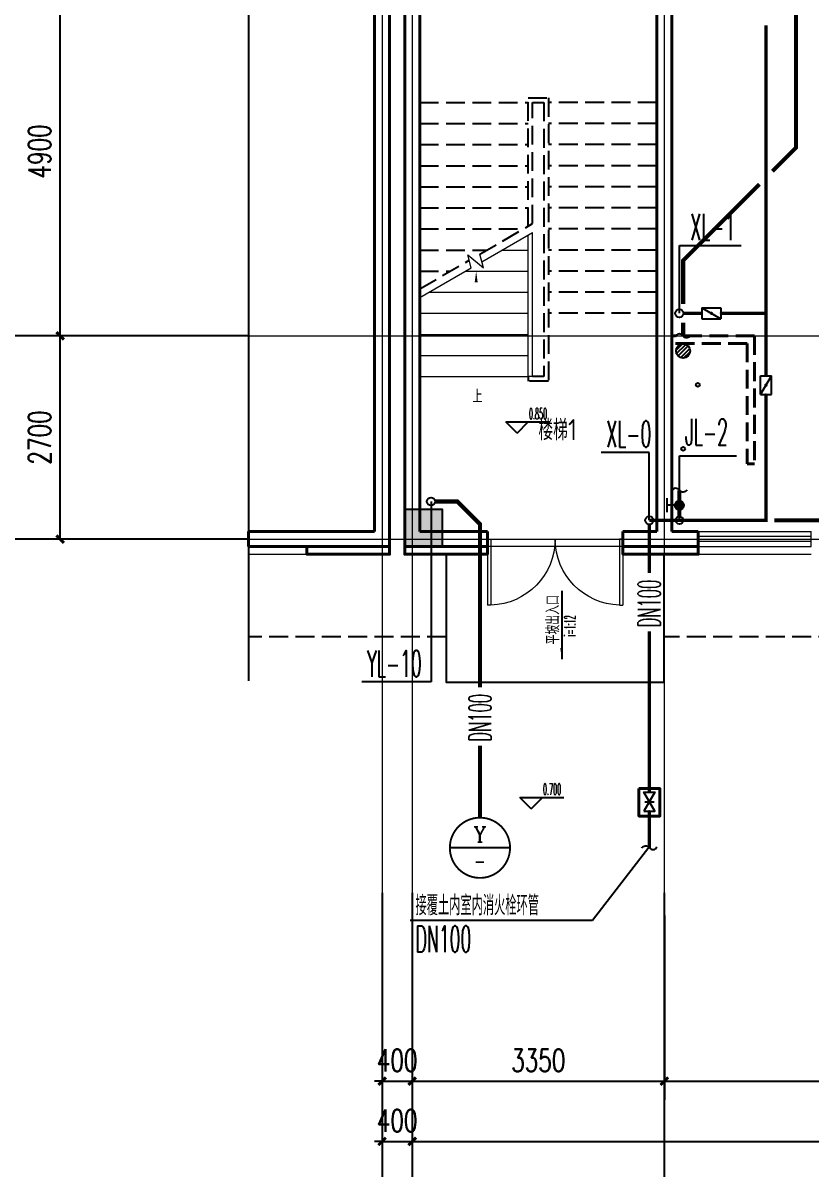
# Model space of a CAD drawing. Extents: x 1031190 to 1725648, y 733081 to 1571294.
# Drawn here: x 1288015 to 1298488, y 1129188 to 1144413 of the extents above; entities that cross this region are included whole.
import ezdxf
from ezdxf.enums import TextEntityAlignment as Align

# ---------------------------------------------------------------- set-up
doc = ezdxf.new("R2010")
doc.units = 0
doc.header["$LTSCALE"] = 1000
doc.header["$MEASUREMENT"] = 0
for name, pattern in [('__DASH', [0.35, 0.25, -0.1]), ('ACAD_ISO10W100', [18.5, 12, -3, 0.5, -3]), ('DASH', [0.35, 0.25, -0.1]), ('DOTE', [2.42, 2, -0.2, 0.02, -0.2])]:
    doc.linetypes.add(name, pattern=pattern)
for name, color, linetype in [('A-DI-S(箭头)', 76, 'Continuous'), ('A-EQPM-MECH', 191, 'Continuous'), ('A-STAR(楼梯)', 51, 'Continuous'), ('AXIS', 3, 'Continuous'), ('C-AXIS(轴号)', 3, 'Continuous'), ('DIM_ELEV', 3, 'Continuous'), ('DIM_SYMB', 3, 'Continuous'), ('DIM_不分区消火栓', 3, 'Continuous'), ('DIM_不分区给水', 3, 'Continuous'), ('DIM_雨水', 3, 'Continuous'), ('EQUIP_不分区消火栓', 7, 'Continuous'), ('EQUIP_不分区给水', 7, 'Continuous'), ('EQUIP_地漏', 7, 'Continuous'), ('EQUIP_污水', 7, 'Continuous'), ('PIPE-不分区消火栓', 1, 'X'), ('PIPE-不分区给水', 3, 'J'), ('PIPE-污水', 2, 'W'), ('PIPE-雨水', 4, 'Y'), ('PUB_TEXT', 4, 'Continuous'), ('S-COLU-HATCH', 30, 'Continuous'), ('S-COLU-LINE1', 6, 'Continuous'), ('TEXT_不分区消火栓', 7, 'Continuous'), ('TEXT_雨水', 4, 'Continuous'), ('TWT_LEAD', 3, 'Continuous'), ('VALVE_不分区消火栓', 7, 'Continuous'), ('VALVE_不分区给水', 7, 'Continuous'), ('VPIPE-不分区消火栓', 1, 'X'), ('VPIPE-不分区给水', 3, 'J'), ('VPIPE-雨水', 4, 'Y'), ('卫生间', 6, 'Continuous')]:
    doc.layers.add(name, color=color, linetype=linetype)
for name, color, linetype, lineweight in [('DOTE', 19, 'DOTE', 9), ('STAIR', 2, 'Continuous', 18), ('WALL', 9, 'Continuous', 40), ('WINDOW', 8, 'Continuous', 15), ('z', 6, 'Continuous', 40), ('平面-看线', 45, 'Continuous', 15)]:
    doc.layers.add(name, color=color, linetype=linetype, lineweight=lineweight)
doc.styles.add('_TCH_DIM', font='SIMPLEX.shx', dxfattribs={"width": 0.6, "oblique": 10, "bigfont": 'hztxt.shx'})
doc.styles.add('_TCH_DIM_T3', font='SIMPLEX', dxfattribs={"width": 0.705882, "bigfont": 'GBCBIG'})
doc.styles.add('_TWT_CIRCLE', font='COMPLEX', dxfattribs={"width": 1.1, "height": 3.5, "bigfont": 'HZTXT'})
doc.styles.add('_TWT_PIPEDN', font='SIMPLEX.shx', dxfattribs={"width": 0.6, "oblique": 10, "height": 3, "bigfont": 'HZTXT.shx'})
doc.styles.add('_TWT_SERIAL', font='simplex.shx', dxfattribs={"width": 0.6, "oblique": 10, "height": 3.5, "bigfont": 'aadri.shx'})
doc.styles.get("Standard").update_dxf_attribs({"font": 'gbenor.shx', "bigfont": 'gbcbig.shx'})
doc.linetypes.add('J', pattern='A,3,-0.2,["J",Standard,S=0.25,R=0,X=-0.1,Y=-0.115],-0.2', length=3.4)
doc.linetypes.add('W', pattern='A,3,-0.2,["W",Standard,S=0.25,R=0,X=-0.1,Y=-0.115],-0.2', length=3.4)
doc.linetypes.add('X', pattern='A,3,-0.2,["X",Standard,S=0.25,R=0,X=-0.1,Y=-0.115],-0.25', length=3.45)
doc.linetypes.add('Y', pattern='A,2,-0.2,["Y",Standard,S=0.4,R=0,X=-0.1,Y=-0.115],-0.35', length=2.55)
doc.dimstyles.new('_TCH_ARCH&&100', dxfattribs={"dimtxt": 297.5, "dimasz": 100, "dimexe": 250, "dimexo": 300, "dimgap": 126.25, "dimtad": 1, "dimdec": 0, "dimzin": 0, "dimdsep": 46, "dimtxsty": '_TCH_DIM_T3', "dimblk": 'ARCHTICK', "dimcen": 0.09, "dimclrt": 7, "dimazin": 2, "dimtfac": 1, "dimtdec": 0, "dimtix": 1, "dimtmove": 2, "dimatfit": 3, "dimfxl": 0, "dimtolj": 1, "dimtzin": 0, "dimarcsym": 0})

# ---------------------------------------------------------------- blocks, each defined once
blk = doc.blocks.new('1241241')
at = {"layer": 'WALL', "color": 251, "linetype": '__DASH'}
for p, q in [((1100, 2600), (0, 2600)), ((0, 2500), (0, 2600)), ((1100, 2600), (1100, 900)), ((1000, 2500), (0, 2500)), ((1000, 2500), (1000, 900)), ((1100, 900), (1000, 900))]:
    blk.add_line(p, q, dxfattribs=at)
blk = doc.blocks.new('rewerwer')
at = {"layer": 'S-COLU-HATCH'}
h = blk.add_hatch(color=8, dxfattribs=at)
h.dxf.hatch_style = 1
h.paths.add_polyline_path([(1293088, 1137956), (1293588, 1137956), (1293588, 1137456), (1293088, 1137456)])
at = {"layer": 'S-COLU-LINE1', "color": 8}
blk.add_lwpolyline([(1293088, 1137956), (1293588, 1137956), (1293588, 1137456), (1293088, 1137456)], close=True, dxfattribs=at)
blk = doc.blocks.new('_ArchTick')
at = {"color": 0, "linetype": 'ByBlock', "const_width": 0.4}
blk.add_lwpolyline([(-0.5, -0.5), (0.5, 0.5)], dxfattribs=at)
blk = doc.blocks.new('*D1091')
at = {"layer": 'AXIS', "color": 0, "lineweight": -2}
for p, q in [((1290711, 1153356), (1287461, 1153356)), ((1287711, 1137556), (1287711, 1153356)), ((1290711, 1137556), (1287461, 1137556))]:
    blk.add_line(p, q, dxfattribs=at)
at = {"layer": 'Defpoints', "color": 0}
for p in [(1287711, 1153356), (1291011, 1153356), (1291011, 1137556)]:
    blk.add_point(p, dxfattribs=at)
at = {"layer": 'AXIS', "color": 0, "lineweight": -2, "xscale": 100, "yscale": 100, "zscale": 100}
for p, rotation in [((1287711, 1153356), 90), ((1287711, 1137556), 270)]:
    blk.add_blockref('_ArchTick', p, dxfattribs=dict(at, rotation=rotation))
at = {"layer": 'AXIS', "color": 7, "insert": (1287436, 1145456), "char_height": 297.5, "attachment_point": 5, "rotation": 90, "style": '_TCH_DIM_T3'}
blk.add_mtext('\\A1;15800', dxfattribs=at)
blk = doc.blocks.new('*D1094')
at = {"layer": 'AXIS', "color": 0, "lineweight": -2}
for p, q in [((1290711, 1145156), (1288261, 1145156)), ((1288511, 1140256), (1288511, 1145156)), ((1290711, 1140256), (1288261, 1140256))]:
    blk.add_line(p, q, dxfattribs=at)
at = {"layer": 'Defpoints', "color": 0}
for p in [(1288511, 1145156), (1291011, 1145156), (1291011, 1140256)]:
    blk.add_point(p, dxfattribs=at)
at = {"layer": 'AXIS', "color": 0, "lineweight": -2, "xscale": 100, "yscale": 100, "zscale": 100}
for p, rotation in [((1288511, 1145156), 90), ((1288511, 1140256), 270)]:
    blk.add_blockref('_ArchTick', p, dxfattribs=dict(at, rotation=rotation))
at = {"layer": 'AXIS', "color": 7, "insert": (1288236, 1142706), "char_height": 297.5, "attachment_point": 5, "rotation": 90, "style": '_TCH_DIM_T3'}
blk.add_mtext('\\A1;4900', dxfattribs=at)
blk = doc.blocks.new('*D1095')
at = {"layer": 'AXIS', "color": 0, "lineweight": -2}
for p, q in [((1290711, 1140256), (1288261, 1140256)), ((1288511, 1137556), (1288511, 1140256)), ((1290711, 1137556), (1288261, 1137556))]:
    blk.add_line(p, q, dxfattribs=at)
at = {"layer": 'Defpoints', "color": 0}
for p in [(1288511, 1140256), (1291011, 1140256), (1291011, 1137556)]:
    blk.add_point(p, dxfattribs=at)
at = {"layer": 'AXIS', "color": 0, "lineweight": -2, "xscale": 100, "yscale": 100, "zscale": 100}
for p, rotation in [((1288511, 1140256), 90), ((1288511, 1137556), 270)]:
    blk.add_blockref('_ArchTick', p, dxfattribs=dict(at, rotation=rotation))
at = {"layer": 'AXIS', "color": 7, "insert": (1288236, 1138906), "char_height": 297.5, "attachment_point": 5, "rotation": 90, "style": '_TCH_DIM_T3'}
blk.add_mtext('\\A1;2700', dxfattribs=at)
blk = doc.blocks.new('*D1096')
at = {"layer": 'AXIS', "color": 0, "lineweight": -2}
for p, q in [((1293188, 1132556), (1293188, 1129306)), ((1365188, 1132556), (1365188, 1129306)), ((1293188, 1129556), (1365188, 1129556))]:
    blk.add_line(p, q, dxfattribs=at)
at = {"layer": 'Defpoints', "color": 0}
for p in [(1293188, 1132856), (1365188, 1132856), (1365188, 1129556)]:
    blk.add_point(p, dxfattribs=at)
at = {"layer": 'AXIS', "color": 0, "lineweight": -2, "xscale": 100, "yscale": 100, "zscale": 100, "rotation": 180}
blk.add_blockref('_ArchTick', (1293188, 1129556), dxfattribs=at)
at = {"layer": 'AXIS', "color": 0, "lineweight": -2, "xscale": 100, "yscale": 100, "zscale": 100}
blk.add_blockref('_ArchTick', (1365188, 1129556), dxfattribs=at)
at = {"layer": 'AXIS', "color": 7, "insert": (1329188, 1129831), "char_height": 297.5, "attachment_point": 5, "style": '_TCH_DIM_T3'}
blk.add_mtext('\\A1;72000', dxfattribs=at)
blk = doc.blocks.new('*D1097')
at = {"layer": 'AXIS', "color": 0, "lineweight": -2}
for p, q in [((1292788, 1132556), (1292788, 1129306)), ((1293188, 1132556), (1293188, 1129306)), ((1292788, 1129556), (1292688, 1129556)), ((1292788, 1129556), (1293188, 1129556)), ((1293188, 1129556), (1293288, 1129556))]:
    blk.add_line(p, q, dxfattribs=at)
at = {"layer": 'Defpoints', "color": 0}
for p in [(1292788, 1132856), (1293188, 1132856), (1293188, 1129556)]:
    blk.add_point(p, dxfattribs=at)
at = {"layer": 'AXIS', "color": 0, "lineweight": -2, "xscale": 100, "yscale": 100, "zscale": 100}
blk.add_blockref('_ArchTick', (1292788, 1129556), dxfattribs=at)
at = {"layer": 'AXIS', "color": 0, "lineweight": -2, "xscale": 100, "yscale": 100, "zscale": 100, "rotation": 180}
blk.add_blockref('_ArchTick', (1293188, 1129556), dxfattribs=at)
at = {"layer": 'AXIS', "color": 7, "insert": (1292988, 1129831), "char_height": 297.5, "attachment_point": 5, "style": '_TCH_DIM_T3'}
blk.add_mtext('\\A1;400', dxfattribs=at)
blk = doc.blocks.new('*D1098')
at = {"layer": 'AXIS', "color": 0, "lineweight": -2}
for p, q in [((1292788, 1132556), (1292788, 1130106)), ((1293188, 1132556), (1293188, 1130106)), ((1292788, 1130356), (1292688, 1130356)), ((1292788, 1130356), (1293188, 1130356)), ((1293188, 1130356), (1293288, 1130356))]:
    blk.add_line(p, q, dxfattribs=at)
at = {"layer": 'Defpoints', "color": 0}
for p in [(1292788, 1132856), (1293188, 1132856), (1293188, 1130356)]:
    blk.add_point(p, dxfattribs=at)
at = {"layer": 'AXIS', "color": 0, "lineweight": -2, "xscale": 100, "yscale": 100, "zscale": 100}
blk.add_blockref('_ArchTick', (1292788, 1130356), dxfattribs=at)
at = {"layer": 'AXIS', "color": 0, "lineweight": -2, "xscale": 100, "yscale": 100, "zscale": 100, "rotation": 180}
blk.add_blockref('_ArchTick', (1293188, 1130356), dxfattribs=at)
at = {"layer": 'AXIS', "color": 7, "insert": (1292988, 1130631), "char_height": 297.5, "attachment_point": 5, "style": '_TCH_DIM_T3'}
blk.add_mtext('\\A1;400', dxfattribs=at)
blk = doc.blocks.new('*D1099')
at = {"layer": 'AXIS', "color": 0, "lineweight": -2}
for p, q in [((1293188, 1132556), (1293188, 1130106)), ((1296538, 1132556), (1296538, 1130106)), ((1293188, 1130356), (1296538, 1130356))]:
    blk.add_line(p, q, dxfattribs=at)
at = {"layer": 'Defpoints', "color": 0}
for p in [(1293188, 1132856), (1296538, 1132856), (1296538, 1130356)]:
    blk.add_point(p, dxfattribs=at)
at = {"layer": 'AXIS', "color": 0, "lineweight": -2, "xscale": 100, "yscale": 100, "zscale": 100, "rotation": 180}
blk.add_blockref('_ArchTick', (1293188, 1130356), dxfattribs=at)
at = {"layer": 'AXIS', "color": 0, "lineweight": -2, "xscale": 100, "yscale": 100, "zscale": 100}
blk.add_blockref('_ArchTick', (1296538, 1130356), dxfattribs=at)
at = {"layer": 'AXIS', "color": 7, "insert": (1294863, 1130631), "char_height": 297.5, "attachment_point": 5, "style": '_TCH_DIM_T3'}
blk.add_mtext('\\A1;3350', dxfattribs=at)
blk = doc.blocks.new('*D1100')
at = {"layer": 'AXIS', "color": 0, "lineweight": -2}
for p, q in [((1296538, 1132556), (1296538, 1130106)), ((1301788, 1132556), (1301788, 1130106)), ((1296538, 1130356), (1301788, 1130356))]:
    blk.add_line(p, q, dxfattribs=at)
at = {"layer": 'Defpoints', "color": 0}
for p in [(1296538, 1132856), (1301788, 1132856), (1301788, 1130356)]:
    blk.add_point(p, dxfattribs=at)
at = {"layer": 'AXIS', "color": 0, "lineweight": -2, "xscale": 100, "yscale": 100, "zscale": 100, "rotation": 180}
blk.add_blockref('_ArchTick', (1296538, 1130356), dxfattribs=at)
at = {"layer": 'AXIS', "color": 0, "lineweight": -2, "xscale": 100, "yscale": 100, "zscale": 100}
blk.add_blockref('_ArchTick', (1301788, 1130356), dxfattribs=at)
at = {"layer": 'AXIS', "color": 7, "insert": (1299163, 1130631), "char_height": 297.5, "attachment_point": 5, "style": '_TCH_DIM_T3'}
blk.add_mtext('\\A1;5250', dxfattribs=at)
blk = doc.blocks.new('$TwtSys$00000132')
at = {"elevation": 0}
blk.add_lwpolyline([(7, -101, -0.575183), (0, 0, 0.604745), (-11, 101, 16.924828)], format="xyb", dxfattribs=at)
blk = doc.blocks.new('$VALVE$00000316')
for p, q in [((-125, 72), (125, -72)), ((-125, 72), (-125, -72)), ((-125, 72), (125, 72)), ((125, 72), (125, -72)), ((-125, -72), (125, -72))]:
    blk.add_line(p, q)
at = {"const_width": 21.1}
blk.add_lwpolyline([(-11, 0, 1), (11, 0, 1)], format="xyb", close=True, dxfattribs=at)
for p in [(-125, 0), (125, 0)]:
    blk.add_point(p)
at = {"color": 7, "flags": 9}
for tag in ['XSIZE', 'YSIZE']:
    blk.add_attdef(tag, (0, 0), '', height=0.5, dxfattribs=at)
blk = doc.blocks.new('$VALVE$00000296')
for points in [[(-125, 72), (-125, -72), (125, 72), (125, -72), (-125, 72)], [(0, 60), (0, -64)]]:
    blk.add_lwpolyline(points)
for p in [(-125, 0), (125, 0)]:
    blk.add_point(p)
blk = doc.blocks.new('$TwtSys$00000141')
for p, q in [((-94, 8), (-10, 92)), ((-94, 8), (-10, 92)), ((-87, -35), (35, 87)), ((-87, -35), (35, 87)), ((-66, -66), (66, 66)), ((-66, -66), (66, 66)), ((-32, -87), (88, 33)), ((-32, -87), (88, 33)), ((11, -92), (92, -11)), ((11, -92), (92, -11))]:
    blk.add_line(p, q)
blk.add_circle((0, 0), 94)
blk.add_circle((0, 0), 94)
blk = doc.blocks.new('$TwtSys$00000147')
blk.add_circle((0, 0, 0), 25)
blk = doc.blocks.new('$VALVE$00000497')
for p, q in [((78, 138), (-78, 138)), ((0, 50), (0, 138))]:
    blk.add_line(p, q)
at = {"const_width": 49.6}
blk.add_lwpolyline([(25, 0, 1), (-25, 0, 1)], format="xyb", close=True, dxfattribs=at)
blk.add_circle((0, 0), 50)
blk = doc.blocks.new('$DorLib2D$00000002')
for p, q in [((-0.5, 0), (-0.5, 0.4875)), ((-0.475, 0.4875), (-0.5, 0.4875)), ((-0.475, 0), (-0.475, 0.4875)), ((0.475, 0), (0.475, 0.4875)), ((0.475, 0.4875), (0.5, 0.4875)), ((0.5, 0), (0.5, 0.4875)), ((-0.5, 0), (-0.475, 0)), ((0.5, 0), (0.475, 0))]:
    blk.add_line(p, q)
at = {"lineweight": 13}
for centre, start, end in [((-0.4875, 0), 0, 88.53072), ((0.4875, 0), 91.46928, 180)]:
    blk.add_arc(centre, 0.4875, start, end, dxfattribs=at)
blk = doc.blocks.new('$WINLIB2D$00000001')
at = {"color": 0}
for points in [[(-0.5, 0.5), (-0.5, -0.5)], [(-0.5, 0.5), (0.5, 0.5)], [(0.5, -0.5), (0.5, 0.5)], [(0.5, 0.167), (-0.5, 0.167)], [(0.5, -0.167), (-0.5, -0.167)], [(-0.5, -0.5), (0.5, -0.5)]]:
    blk.add_lwpolyline(points, dxfattribs=at)
blk = doc.blocks.new('*D1330')
at = {"layer": 'AXIS', "color": 0, "lineweight": -2}
for p, q in [((1290711, 1153356), (1287461, 1153356)), ((1287711, 1137556), (1287711, 1153356)), ((1290711, 1137556), (1287461, 1137556))]:
    blk.add_line(p, q, dxfattribs=at)
at = {"layer": 'Defpoints', "color": 0}
for p in [(1287711, 1153356), (1291011, 1153356), (1291011, 1137556)]:
    blk.add_point(p, dxfattribs=at)
at = {"layer": 'AXIS', "color": 0, "lineweight": -2, "xscale": 100, "yscale": 100, "zscale": 100}
for p, rotation in [((1287711, 1153356), 90), ((1287711, 1137556), 270)]:
    blk.add_blockref('_ArchTick', p, dxfattribs=dict(at, rotation=rotation))
at = {"layer": 'AXIS', "color": 7, "insert": (1287436, 1145456), "char_height": 297.5, "attachment_point": 5, "rotation": 90, "style": '_TCH_DIM_T3'}
blk.add_mtext('\\A1;15800', dxfattribs=at)
blk = doc.blocks.new('*D1333')
at = {"layer": 'AXIS', "color": 0, "lineweight": -2}
for p, q in [((1290711, 1145156), (1288261, 1145156)), ((1288511, 1140256), (1288511, 1145156)), ((1290711, 1140256), (1288261, 1140256))]:
    blk.add_line(p, q, dxfattribs=at)
at = {"layer": 'Defpoints', "color": 0}
for p in [(1288511, 1145156), (1291011, 1145156), (1291011, 1140256)]:
    blk.add_point(p, dxfattribs=at)
at = {"layer": 'AXIS', "color": 0, "lineweight": -2, "xscale": 100, "yscale": 100, "zscale": 100}
for p, rotation in [((1288511, 1145156), 90), ((1288511, 1140256), 270)]:
    blk.add_blockref('_ArchTick', p, dxfattribs=dict(at, rotation=rotation))
at = {"layer": 'AXIS', "color": 7, "insert": (1288236, 1142706), "char_height": 297.5, "attachment_point": 5, "rotation": 90, "style": '_TCH_DIM_T3'}
blk.add_mtext('\\A1;4900', dxfattribs=at)
blk = doc.blocks.new('*D1334')
at = {"layer": 'AXIS', "color": 0, "lineweight": -2}
for p, q in [((1290711, 1140256), (1288261, 1140256)), ((1288511, 1137556), (1288511, 1140256)), ((1290711, 1137556), (1288261, 1137556))]:
    blk.add_line(p, q, dxfattribs=at)
at = {"layer": 'Defpoints', "color": 0}
for p in [(1288511, 1140256), (1291011, 1140256), (1291011, 1137556)]:
    blk.add_point(p, dxfattribs=at)
at = {"layer": 'AXIS', "color": 0, "lineweight": -2, "xscale": 100, "yscale": 100, "zscale": 100}
for p, rotation in [((1288511, 1140256), 90), ((1288511, 1137556), 270)]:
    blk.add_blockref('_ArchTick', p, dxfattribs=dict(at, rotation=rotation))
at = {"layer": 'AXIS', "color": 7, "insert": (1288236, 1138906), "char_height": 297.5, "attachment_point": 5, "rotation": 90, "style": '_TCH_DIM_T3'}
blk.add_mtext('\\A1;2700', dxfattribs=at)
blk = doc.blocks.new('*D1335')
at = {"layer": 'AXIS', "color": 0, "lineweight": -2}
for p, q in [((1293188, 1132556), (1293188, 1129306)), ((1365188, 1132556), (1365188, 1129306)), ((1293188, 1129556), (1365188, 1129556))]:
    blk.add_line(p, q, dxfattribs=at)
at = {"layer": 'Defpoints', "color": 0}
for p in [(1293188, 1132856), (1365188, 1132856), (1365188, 1129556)]:
    blk.add_point(p, dxfattribs=at)
at = {"layer": 'AXIS', "color": 0, "lineweight": -2, "xscale": 100, "yscale": 100, "zscale": 100, "rotation": 180}
blk.add_blockref('_ArchTick', (1293188, 1129556), dxfattribs=at)
at = {"layer": 'AXIS', "color": 0, "lineweight": -2, "xscale": 100, "yscale": 100, "zscale": 100}
blk.add_blockref('_ArchTick', (1365188, 1129556), dxfattribs=at)
at = {"layer": 'AXIS', "color": 7, "insert": (1329188, 1129831), "char_height": 297.5, "attachment_point": 5, "style": '_TCH_DIM_T3'}
blk.add_mtext('\\A1;72000', dxfattribs=at)
blk = doc.blocks.new('*D1336')
at = {"layer": 'AXIS', "color": 0, "lineweight": -2}
for p, q in [((1292788, 1132556), (1292788, 1129306)), ((1293188, 1132556), (1293188, 1129306)), ((1292788, 1129556), (1292688, 1129556)), ((1292788, 1129556), (1293188, 1129556)), ((1293188, 1129556), (1293288, 1129556))]:
    blk.add_line(p, q, dxfattribs=at)
at = {"layer": 'Defpoints', "color": 0}
for p in [(1292788, 1132856), (1293188, 1132856), (1293188, 1129556)]:
    blk.add_point(p, dxfattribs=at)
at = {"layer": 'AXIS', "color": 0, "lineweight": -2, "xscale": 100, "yscale": 100, "zscale": 100}
blk.add_blockref('_ArchTick', (1292788, 1129556), dxfattribs=at)
at = {"layer": 'AXIS', "color": 0, "lineweight": -2, "xscale": 100, "yscale": 100, "zscale": 100, "rotation": 180}
blk.add_blockref('_ArchTick', (1293188, 1129556), dxfattribs=at)
at = {"layer": 'AXIS', "color": 7, "insert": (1292988, 1129831), "char_height": 297.5, "attachment_point": 5, "style": '_TCH_DIM_T3'}
blk.add_mtext('\\A1;400', dxfattribs=at)
blk = doc.blocks.new('*D1337')
at = {"layer": 'AXIS', "color": 0, "lineweight": -2}
for p, q in [((1292788, 1132556), (1292788, 1130106)), ((1293188, 1132556), (1293188, 1130106)), ((1292788, 1130356), (1292688, 1130356)), ((1292788, 1130356), (1293188, 1130356)), ((1293188, 1130356), (1293288, 1130356))]:
    blk.add_line(p, q, dxfattribs=at)
at = {"layer": 'Defpoints', "color": 0}
for p in [(1292788, 1132856), (1293188, 1132856), (1293188, 1130356)]:
    blk.add_point(p, dxfattribs=at)
at = {"layer": 'AXIS', "color": 0, "lineweight": -2, "xscale": 100, "yscale": 100, "zscale": 100}
blk.add_blockref('_ArchTick', (1292788, 1130356), dxfattribs=at)
at = {"layer": 'AXIS', "color": 0, "lineweight": -2, "xscale": 100, "yscale": 100, "zscale": 100, "rotation": 180}
blk.add_blockref('_ArchTick', (1293188, 1130356), dxfattribs=at)
at = {"layer": 'AXIS', "color": 7, "insert": (1292988, 1130631), "char_height": 297.5, "attachment_point": 5, "style": '_TCH_DIM_T3'}
blk.add_mtext('\\A1;400', dxfattribs=at)
blk = doc.blocks.new('*D1338')
at = {"layer": 'AXIS', "color": 0, "lineweight": -2}
for p, q in [((1293188, 1132556), (1293188, 1130106)), ((1296538, 1132556), (1296538, 1130106)), ((1293188, 1130356), (1296538, 1130356))]:
    blk.add_line(p, q, dxfattribs=at)
at = {"layer": 'Defpoints', "color": 0}
for p in [(1293188, 1132856), (1296538, 1132856), (1296538, 1130356)]:
    blk.add_point(p, dxfattribs=at)
at = {"layer": 'AXIS', "color": 0, "lineweight": -2, "xscale": 100, "yscale": 100, "zscale": 100, "rotation": 180}
blk.add_blockref('_ArchTick', (1293188, 1130356), dxfattribs=at)
at = {"layer": 'AXIS', "color": 0, "lineweight": -2, "xscale": 100, "yscale": 100, "zscale": 100}
blk.add_blockref('_ArchTick', (1296538, 1130356), dxfattribs=at)
at = {"layer": 'AXIS', "color": 7, "insert": (1294863, 1130631), "char_height": 297.5, "attachment_point": 5, "style": '_TCH_DIM_T3'}
blk.add_mtext('\\A1;3350', dxfattribs=at)
blk = doc.blocks.new('*D1339')
at = {"layer": 'AXIS', "color": 0, "lineweight": -2}
for p, q in [((1296538, 1132556), (1296538, 1130106)), ((1301788, 1132556), (1301788, 1130106)), ((1296538, 1130356), (1301788, 1130356))]:
    blk.add_line(p, q, dxfattribs=at)
at = {"layer": 'Defpoints', "color": 0}
for p in [(1296538, 1132856), (1301788, 1132856), (1301788, 1130356)]:
    blk.add_point(p, dxfattribs=at)
at = {"layer": 'AXIS', "color": 0, "lineweight": -2, "xscale": 100, "yscale": 100, "zscale": 100, "rotation": 180}
blk.add_blockref('_ArchTick', (1296538, 1130356), dxfattribs=at)
at = {"layer": 'AXIS', "color": 0, "lineweight": -2, "xscale": 100, "yscale": 100, "zscale": 100}
blk.add_blockref('_ArchTick', (1301788, 1130356), dxfattribs=at)
at = {"layer": 'AXIS', "color": 7, "insert": (1299163, 1130631), "char_height": 297.5, "attachment_point": 5, "style": '_TCH_DIM_T3'}
blk.add_mtext('\\A1;5250', dxfattribs=at)

msp = doc.modelspace()

# ---------------------------------------------------------------- hatches: boundary and pattern name
at = {"layer": 'DIM_SYMB'}
msp.add_hatch(color=8, dxfattribs=at).paths.add_polyline_path([(1295175.4, 1135959.6), (1295175.4, 1136109.6), (1295155.4, 1136109.6)])
msp.add_hatch(color=8, dxfattribs=at).paths.add_polyline_path([(1295175.4, 1135959.6), (1295175.4, 1136109.6), (1295155.4, 1136109.6)])
at = {"layer": 'PIPE-不分区消火栓'}
for points in [[(1297887.7, 1137806.1), (1297887.7, 1137783.6), (1297910.2, 1137783.6)], [(1297887.7, 1137806.1), (1297910.2, 1137806.1), (1297910.2, 1137783.6)], [(1297887.7, 1137806.1), (1297887.7, 1137783.6), (1297910.2, 1137783.6)], [(1297887.7, 1137806.1), (1297910.2, 1137806.1), (1297910.2, 1137783.6)]]:
    msp.add_hatch(color=256, dxfattribs=at).paths.add_polyline_path(points)
at = {"layer": 'PIPE-污水'}
for points in [[(1298287.7, 1142756.1), (1298307.1, 1142736.7), (1298315.2, 1142744.8)], [(1298287.7, 1142756.1), (1298315.2, 1142756.1), (1298315.2, 1142744.8)], [(1298287.7, 1142756.1), (1298307.1, 1142736.7), (1298315.2, 1142744.8)], [(1298287.7, 1142756.1), (1298315.2, 1142756.1), (1298315.2, 1142744.8)], [(1296787.7, 1141256.1), (1296768.2, 1141275.6), (1296760.2, 1141267.5)], [(1296787.7, 1141256.1), (1296768.2, 1141275.6), (1296760.2, 1141267.5)], [(1296787.7, 1141256.1), (1296760.2, 1141256.1), (1296760.2, 1141267.5)], [(1296787.7, 1141256.1), (1296760.2, 1141256.1), (1296760.2, 1141267.5)]]:
    msp.add_hatch(color=256, dxfattribs=at).paths.add_polyline_path(points)
at = {"layer": 'PIPE-雨水'}
for points in [[(1293787.7, 1138056.1), (1293807.1, 1138075.6), (1293799.1, 1138083.6)], [(1293787.7, 1138056.1), (1293787.7, 1138083.6), (1293799.1, 1138083.6)], [(1293787.7, 1138056.1), (1293807.1, 1138075.6), (1293799.1, 1138083.6)], [(1293787.7, 1138056.1), (1293787.7, 1138083.6), (1293799.1, 1138083.6)], [(1294087.7, 1137756.1), (1294107.1, 1137775.6), (1294115.2, 1137767.5)], [(1294087.7, 1137756.1), (1294107.1, 1137775.6), (1294115.2, 1137767.5)], [(1294087.7, 1137756.1), (1294115.2, 1137756.2), (1294115.2, 1137767.5)], [(1294087.7, 1137756.1), (1294115.2, 1137756.2), (1294115.2, 1137767.5)]]:
    msp.add_hatch(color=256, dxfattribs=at).paths.add_polyline_path(points)

# ---------------------------------------------------------------- linework, layer by layer
at = {"layer": 'A-DI-S(箭头)', "color": 8}
msp.add_lwpolyline([(1291011.4, 1155656.1), (1291011.4, 1145776.9), (1291221.4, 1145700.4), (1290801.4, 1145626.4), (1291011.4, 1145551.9), (1291011.4, 1135672.6)], dxfattribs=at)
msp.add_lwpolyline([(1291011.4, 1155656.1), (1291011.4, 1145776.9), (1291221.4, 1145700.4), (1290801.4, 1145626.4), (1291011.4, 1145551.9), (1291011.4, 1135672.6)], dxfattribs=at)
at = {"layer": 'A-EQPM-MECH', "color": 8}
msp.add_lwpolyline([(1293637.7, 1137356.1), (1293637.7, 1135656.1), (1296537.7, 1135656.1), (1296537.7, 1137356.1)], dxfattribs=at)
msp.add_lwpolyline([(1293637.7, 1137356.1), (1293637.7, 1135656.1), (1296537.7, 1135656.1), (1296537.7, 1137356.1)], dxfattribs=at)
at = {"layer": 'A-STAR(楼梯)', "color": 8, "linetype": '__DASH'}
for p, q in [((1294727.7, 1141712.2), (1294727.7, 1143416.1)), ((1294727.7, 1143416.1), (1294997.7, 1143416.1)), ((1294727.7, 1141712.2), (1294727.7, 1143416.1)), ((1294727.7, 1143416.1), (1294997.7, 1143416.1)), ((1294997.7, 1143416.1), (1294997.7, 1139656.1)), ((1294997.7, 1143416.1), (1294997.7, 1139656.1)), ((1293287.7, 1140880.9), (1293287.7, 1143356.1)), ((1293287.7, 1143356.1), (1294727.7, 1143356.1)), ((1293287.7, 1140880.9), (1293287.7, 1143356.1)), ((1293287.7, 1143356.1), (1294727.7, 1143356.1)), ((1294787.7, 1141746.9), (1294787.7, 1143356.1)), ((1294787.7, 1141746.9), (1294787.7, 1143356.1)), ((1294787.7, 1143356.1), (1294937.7, 1143356.1)), ((1294787.7, 1141746.9), (1294787.7, 1143356.1)), ((1294787.7, 1141746.9), (1294787.7, 1143356.1)), ((1294787.7, 1143356.1), (1294937.7, 1143356.1)), ((1294937.7, 1143356.1), (1294937.7, 1140556.1)), ((1294937.7, 1143356.1), (1294937.7, 1139716.1)), ((1294937.7, 1143356.1), (1294937.7, 1140556.1)), ((1294937.7, 1143356.1), (1294937.7, 1139716.1)), ((1296437.7, 1143356.1), (1294997.7, 1143356.1)), ((1296437.7, 1143356.1), (1294997.7, 1143356.1)), ((1296437.7, 1143356.1), (1296437.7, 1140656.1)), ((1296437.7, 1143356.1), (1296437.7, 1140656.1)), ((1293287.7, 1143076.1), (1294727.7, 1143076.1)), ((1293287.7, 1143076.1), (1294727.7, 1143076.1)), ((1296437.7, 1143076.1), (1294997.7, 1143076.1)), ((1296437.7, 1143076.1), (1294997.7, 1143076.1)), ((1293287.7, 1142796.1), (1294727.7, 1142796.1)), ((1293287.7, 1142796.1), (1294727.7, 1142796.1)), ((1296437.7, 1142796.1), (1294997.7, 1142796.1)), ((1296437.7, 1142796.1), (1294997.7, 1142796.1)), ((1293287.7, 1142516.1), (1294727.7, 1142516.1)), ((1293287.7, 1142516.1), (1294727.7, 1142516.1)), ((1296437.7, 1142516.1), (1294997.7, 1142516.1)), ((1296437.7, 1142516.1), (1294997.7, 1142516.1)), ((1293287.7, 1142236.1), (1294727.7, 1142236.1)), ((1293287.7, 1142236.1), (1294727.7, 1142236.1)), ((1296437.7, 1142236.1), (1294997.7, 1142236.1)), ((1296437.7, 1142236.1), (1294997.7, 1142236.1)), ((1293287.7, 1141956.1), (1294727.7, 1141956.1)), ((1293287.7, 1141956.1), (1294727.7, 1141956.1)), ((1296437.7, 1141956.1), (1294997.7, 1141956.1)), ((1296437.7, 1141956.1), (1294997.7, 1141956.1)), ((1294084.8, 1141341.1), (1294787.7, 1141746.9)), ((1294084.8, 1141341.1), (1294787.7, 1141746.9)), ((1293287.7, 1141676.1), (1294665.2, 1141676.1)), ((1293287.7, 1141676.1), (1294665.2, 1141676.1)), ((1296437.7, 1141676.1), (1294997.7, 1141676.1)), ((1296437.7, 1141676.1), (1294997.7, 1141676.1)), ((1293287.7, 1141396.1), (1294180.2, 1141396.1)), ((1293287.7, 1141396.1), (1294180.2, 1141396.1)), ((1296437.7, 1141396.1), (1294997.7, 1141396.1)), ((1296437.7, 1141396.1), (1294997.7, 1141396.1)), ((1293287.7, 1140880.9), (1293946.5, 1141261.2)), ((1293287.7, 1140880.9), (1293946.5, 1141261.2)), ((1293287.7, 1141116.1), (1293695.2, 1141116.1)), ((1293287.7, 1141116.1), (1293695.2, 1141116.1)), ((1296437.7, 1141116.1), (1294997.7, 1141116.1)), ((1296437.7, 1141116.1), (1294997.7, 1141116.1)), ((1296437.7, 1140836.1), (1294997.7, 1140836.1)), ((1296437.7, 1140836.1), (1294997.7, 1140836.1)), ((1296437.7, 1140556.1), (1294997.7, 1140556.1)), ((1296437.7, 1140556.1), (1294997.7, 1140556.1)), ((1294997.7, 1139656.1), (1294727.7, 1139656.1)), ((1294997.7, 1139656.1), (1294727.7, 1139656.1)), ((1294937.7, 1139716.1), (1294787.7, 1139716.1)), ((1294937.7, 1139716.1), (1294787.7, 1139716.1)), ((1294937.7, 1139716.1), (1294787.7, 1139716.1)), ((1294937.7, 1139716.1), (1294787.7, 1139716.1))]:
    msp.add_line(p, q, dxfattribs=at)
msp.add_lwpolyline([(1294727.7, 1139716.1), (1294727.7, 1139656.1)], dxfattribs=at)
msp.add_lwpolyline([(1294727.7, 1139716.1), (1294727.7, 1139656.1)], dxfattribs=at)
at = {"layer": 'C-AXIS(轴号)'}
for p, q in [((1291011.4, 1140256.1), (1287011.4, 1140256.1)), ((1291011.4, 1140256.1), (1287011.4, 1140256.1)), ((1291011.4, 1137556.1), (1287011.4, 1137556.1)), ((1291011.4, 1137556.1), (1287011.4, 1137556.1)), ((1292787.7, 1132856.1), (1292787.7, 1128856.1)), ((1292787.7, 1132856.1), (1292787.7, 1128856.1)), ((1293187.7, 1132856.1), (1293187.7, 1128856.1)), ((1293187.7, 1132856.1), (1293187.7, 1128856.1)), ((1296537.7, 1132856.1), (1296537.7, 1128856.1)), ((1296537.7, 1132856.1), (1296537.7, 1128856.1))]:
    msp.add_line(p, q, dxfattribs=at)
at = {"layer": 'DIM_ELEV', "color": 8}
for p, q in [((1294580.7, 1138962.4), (1294430.7, 1139112.4)), ((1294430.7, 1139112.4), (1295015.3, 1139112.4)), ((1294580.7, 1138962.4), (1294430.7, 1139112.4)), ((1294430.7, 1139112.4), (1295015.3, 1139112.4)), ((1294580.7, 1138962.4), (1294730.7, 1139112.4)), ((1294580.7, 1138962.4), (1294730.7, 1139112.4)), ((1294767.4, 1133974.2), (1294617.4, 1134124.2)), ((1294617.4, 1134124.2), (1295201.9, 1134124.2)), ((1294767.4, 1133974.2), (1294617.4, 1134124.2)), ((1294617.4, 1134124.2), (1295201.9, 1134124.2)), ((1294767.4, 1133974.2), (1294917.4, 1134124.2)), ((1294767.4, 1133974.2), (1294917.4, 1134124.2))]:
    msp.add_line(p, q, dxfattribs=at)
at = {"layer": 'DIM_SYMB', "color": 8}
msp.add_lwpolyline([(1294037.7, 1139576.1, 0, 0, 0), (1294037.7, 1141116.1, 0, 40, 0), (1294037.7, 1140966.1, 0, 0, 0)], format="xyseb", dxfattribs=at)
msp.add_lwpolyline([(1294037.7, 1139576.1, 0, 0, 0), (1294037.7, 1141116.1, 0, 40, 0), (1294037.7, 1140966.1, 0, 0, 0)], format="xyseb", dxfattribs=at)
msp.add_lwpolyline([(1295175.4, 1136867.8), (1295175.4, 1135959.6)], dxfattribs=at)
msp.add_lwpolyline([(1295175.4, 1136867.8), (1295175.4, 1135959.6)], dxfattribs=at)
at = {"layer": 'DIM_不分区消火栓'}
for p, q in [((1296737.7, 1140556.1), (1296737.7, 1141456.7)), ((1296737.7, 1141456.7), (1297559, 1141456.7)), ((1296737.7, 1140556.1), (1296737.7, 1141456.7)), ((1296737.7, 1141456.7), (1297559, 1141456.7)), ((1296337.7, 1138706.7), (1295697.1, 1138706.7)), ((1296337.7, 1138706.7), (1295697.1, 1138706.7)), ((1296337.7, 1137806.1), (1296337.7, 1138706.7)), ((1296337.7, 1137806.1), (1296337.7, 1138706.7))]:
    msp.add_line(p, q, dxfattribs=at)
at = {"layer": 'DIM_不分区给水'}
for p, q in [((1296737.7, 1137806.1), (1296737.7, 1138662.2)), ((1296737.7, 1138662.2), (1297495.5, 1138662.2)), ((1296737.7, 1137806.1), (1296737.7, 1138662.2)), ((1296737.7, 1138662.2), (1297495.5, 1138662.2))]:
    msp.add_line(p, q, dxfattribs=at)
at = {"layer": 'DIM_雨水'}
for p, q in [((1293437.7, 1138056.1), (1293437.7, 1135658.4)), ((1293437.7, 1138056.1), (1293437.7, 1135658.4)), ((1293437.7, 1135658.4), (1292517.1, 1135658.4)), ((1293437.7, 1135658.4), (1292517.1, 1135658.4)), ((1294487.7, 1133456.1), (1293687.7, 1133456.1)), ((1294487.7, 1133456.1), (1293687.7, 1133456.1))]:
    msp.add_line(p, q, dxfattribs=at)
at = {"layer": 'DIM_雨水', "const_width": 25}
msp.add_lwpolyline([(1294487.7, 1133456.1, 1), (1293687.7, 1133456.1, 1)], format="xyb", close=True, dxfattribs=at)
msp.add_lwpolyline([(1294487.7, 1133456.1, 1), (1293687.7, 1133456.1, 1)], format="xyb", close=True, dxfattribs=at)
at = {"layer": 'DOTE', "linetype": 'ACAD_ISO10W100', "ltscale": 100}
for p, q in [((1292787.7, 1157556.1), (1292787.7, 1132856.1)), ((1292787.7, 1157556.1), (1292787.7, 1132856.1)), ((1293187.7, 1157556.1), (1293187.7, 1132856.1)), ((1293187.7, 1157556.1), (1293187.7, 1132856.1)), ((1296537.7, 1145156.1), (1296537.7, 1132856.1)), ((1296537.7, 1145156.1), (1296537.7, 1132856.1)), ((1291011.4, 1140256.1), (1318587.7, 1140256.1)), ((1291011.4, 1140256.1), (1318587.7, 1140256.1)), ((1291011.4, 1137556.1), (1368787.7, 1137556.1)), ((1291011.4, 1137556.1), (1368787.7, 1137556.1))]:
    msp.add_line(p, q, dxfattribs=at)
at = {"layer": 'PIPE-不分区消火栓', "const_width": 45}
for points in [[(1297887.7, 1140556.1), (1297887.7, 1144382.3)], [(1297887.7, 1140556.1), (1297887.7, 1144382.3)], [(1296792.7, 1140556.1), (1297037.9, 1140556.1)], [(1296792.7, 1140556.1), (1297037.9, 1140556.1)], [(1297287.5, 1140556.1), (1297887.7, 1140556.1)], [(1297287.5, 1140556.1), (1297887.7, 1140556.1)], [(1297887.7, 1139726.2), (1297887.7, 1140556.1)], [(1297887.7, 1139726.2), (1297887.7, 1140556.1)], [(1297887.7, 1137806.1), (1297887.7, 1139476.5)], [(1297887.7, 1137806.1), (1297887.7, 1139476.5)], [(1296337.7, 1137806.1), (1297887.7, 1137806.1)], [(1296337.7, 1137806.1), (1297887.7, 1137806.1)], [(1296337.7, 1137756.1), (1296337.7, 1137105.8)], [(1296337.7, 1137756.1), (1296337.7, 1137105.8)], [(1296337.7, 1136332.1), (1296337.7, 1134192.7)], [(1296337.7, 1136332.1), (1296337.7, 1134192.7)], [(1296337.7, 1133942.7), (1296337.7, 1133456.1)], [(1296337.7, 1133942.7), (1296337.7, 1133456.1)]]:
    msp.add_lwpolyline(points, dxfattribs=at)
at = {"layer": 'PIPE-不分区给水', "const_width": 55}
for points in [[(1296737.7, 1137856.1), (1296737.7, 1138206.1)], [(1296737.7, 1137856.1), (1296737.7, 1138206.1)], [(1297998.8, 1137806.1), (1299287.5, 1137806.1)], [(1297998.8, 1137806.1), (1299287.5, 1137806.1)]]:
    msp.add_lwpolyline(points, dxfattribs=at)
at = {"layer": 'PIPE-污水', "const_width": 55}
for points in [[(1298287.7, 1142756.1), (1298287.7, 1149233.6)], [(1298287.7, 1142756.1), (1298287.7, 1149233.6)], [(1297974.3, 1142442.8), (1298287.7, 1142756.1)], [(1297974.3, 1142442.8), (1298287.7, 1142756.1)], [(1296787.7, 1141256.1), (1297801.1, 1142269.5)], [(1296787.7, 1141256.1), (1297801.1, 1142269.5)], [(1296787.7, 1140678.6), (1296787.7, 1141256.1)], [(1296787.7, 1140678.6), (1296787.7, 1141256.1)], [(1296787.7, 1140256.1), (1296787.7, 1140433.6)], [(1296787.7, 1140256.1), (1296787.7, 1140433.6)]]:
    msp.add_lwpolyline(points, dxfattribs=at)
at = {"layer": 'PIPE-雨水', "const_width": 55}
for points in [[(1293492.7, 1138056.1), (1293787.7, 1138056.1)], [(1293492.7, 1138056.1), (1293787.7, 1138056.1)], [(1294087.7, 1137756.1), (1293787.7, 1138056.1)], [(1294087.7, 1137756.1), (1293787.7, 1138056.1)], [(1294087.7, 1137756.1), (1294088.7, 1135587.9)], [(1294087.7, 1137756.1), (1294088.7, 1135587.9)], [(1294089.1, 1134814.2), (1294089.5, 1133856.1)], [(1294089.1, 1134814.2), (1294089.5, 1133856.1)]]:
    msp.add_lwpolyline(points, dxfattribs=at)
at = {"layer": 'STAIR', "color": 8}
for p, q in [((1294111.6, 1141241.1), (1294787.7, 1141631.4)), ((1294111.6, 1141241.1), (1294787.7, 1141631.4)), ((1294727.7, 1139716.1), (1294727.7, 1141596.8)), ((1294727.7, 1139716.1), (1294727.7, 1141596.8)), ((1294787.7, 1139716.1), (1294787.7, 1141631.4)), ((1294787.7, 1139716.1), (1294787.7, 1141631.4)), ((1294787.7, 1139716.1), (1294787.7, 1141631.4)), ((1294787.7, 1139716.1), (1294787.7, 1141631.4)), ((1293973.3, 1141161.2), (1293927.1, 1141333.6)), ((1293927.1, 1141333.6), (1294133.2, 1141160.7)), ((1293973.3, 1141161.2), (1293927.1, 1141333.6)), ((1293927.1, 1141333.6), (1294133.2, 1141160.7)), ((1294133.2, 1141160.7), (1294084.8, 1141341.1)), ((1294133.2, 1141160.7), (1294084.8, 1141341.1)), ((1294380.2, 1141396.1), (1294727.7, 1141396.1)), ((1294380.2, 1141396.1), (1294727.7, 1141396.1)), ((1293287.7, 1140765.4), (1293973.3, 1141161.2)), ((1293287.7, 1140765.4), (1293973.3, 1141161.2)), ((1293895.2, 1141116.1), (1294727.7, 1141116.1)), ((1293895.2, 1141116.1), (1294727.7, 1141116.1)), ((1293410.2, 1140836.1), (1294727.7, 1140836.1)), ((1293410.2, 1140836.1), (1294727.7, 1140836.1)), ((1293287.7, 1139716.1), (1293287.7, 1140765.4)), ((1293287.7, 1139716.1), (1293287.7, 1140765.4)), ((1293287.7, 1140556.1), (1294727.7, 1140556.1)), ((1293287.7, 1140556.1), (1294727.7, 1140556.1)), ((1293287.7, 1140276.1), (1294727.7, 1140276.1)), ((1293287.7, 1140276.1), (1294727.7, 1140276.1)), ((1293287.7, 1139996.1), (1294727.7, 1139996.1)), ((1293287.7, 1139996.1), (1294727.7, 1139996.1)), ((1293287.7, 1139716.1), (1294727.7, 1139716.1)), ((1293287.7, 1139716.1), (1294727.7, 1139716.1))]:
    msp.add_line(p, q, dxfattribs=at)
msp.add_lwpolyline([(1294787.7, 1139716.1), (1294727.7, 1139716.1)], dxfattribs=at)
msp.add_lwpolyline([(1294787.7, 1139716.1), (1294727.7, 1139716.1)], dxfattribs=at)
at = {"layer": 'TWT_LEAD'}
for p, q in [((1296333.2, 1133461.7), (1295581.6, 1132489.7)), ((1296333.2, 1133461.7), (1295581.6, 1132489.7)), ((1295581.6, 1132489.7), (1293161.1, 1132489.7)), ((1295581.6, 1132489.7), (1293161.1, 1132489.7))]:
    msp.add_line(p, q, dxfattribs=at)
at = {"layer": 'VPIPE-不分区消火栓'}
for centre in [(1296737.7, 1140556.1), (1296737.7, 1140556.1), (1296737.7, 1140556.1), (1296737.7, 1140556.1), (1296337.7, 1137806.1), (1296337.7, 1137806.1)]:
    msp.add_circle(centre, 55, dxfattribs=at)
at = {"layer": 'VPIPE-不分区给水'}
msp.add_circle((1296737.7, 1137806.1), 50, dxfattribs=at)
msp.add_circle((1296737.7, 1137806.1), 50, dxfattribs=at)
at = {"layer": 'VPIPE-雨水'}
msp.add_circle((1293437.7, 1138056.1), 55, dxfattribs=at)
msp.add_circle((1293437.7, 1138056.1), 55, dxfattribs=at)
at = {"layer": 'WALL', "color": 8}
for p, q in [((1292887.7, 1137456.1), (1292887.7, 1155056.1)), ((1292887.7, 1137456.1), (1292887.7, 1155056.1)), ((1292687.7, 1137656.1), (1292687.7, 1154856.1)), ((1292687.7, 1137656.1), (1292687.7, 1154856.1)), ((1293087.7, 1137456.1), (1293087.7, 1145156.1)), ((1293087.7, 1137456.1), (1293087.7, 1145156.1)), ((1293287.7, 1137656.1), (1293287.7, 1145056.1)), ((1293287.7, 1137656.1), (1293287.7, 1145056.1)), ((1296437.7, 1145056.1), (1296437.7, 1137656.1)), ((1296437.7, 1145056.1), (1296437.7, 1137656.1)), ((1296637.7, 1145056.1), (1296637.7, 1137656.1)), ((1296637.7, 1145056.1), (1296637.7, 1137656.1)), ((1291011.4, 1137656.1), (1292687.7, 1137656.1)), ((1291011.4, 1137656.1), (1291011.4, 1137456.1)), ((1291011.4, 1137656.1), (1292687.7, 1137656.1)), ((1291011.4, 1137656.1), (1291011.4, 1137456.1)), ((1294187.7, 1137656.1), (1293287.7, 1137656.1)), ((1294187.7, 1137656.1), (1293287.7, 1137656.1)), ((1294187.7, 1137456.1), (1294187.7, 1137656.1)), ((1294187.7, 1137456.1), (1294187.7, 1137656.1)), ((1296437.7, 1137656.1), (1295987.7, 1137656.1)), ((1295987.7, 1137656.1), (1295987.7, 1137456.1)), ((1296437.7, 1137656.1), (1295987.7, 1137656.1)), ((1295987.7, 1137656.1), (1295987.7, 1137456.1)), ((1296987.7, 1137656.1), (1296637.7, 1137656.1)), ((1296987.7, 1137656.1), (1296637.7, 1137656.1)), ((1296987.7, 1137456.1), (1296987.7, 1137656.1)), ((1296987.7, 1137456.1), (1296987.7, 1137656.1)), ((1291011.4, 1137456.1), (1292887.7, 1137456.1)), ((1291011.4, 1137456.1), (1292887.7, 1137456.1)), ((1293087.7, 1137456.1), (1294187.7, 1137456.1)), ((1293087.7, 1137456.1), (1294187.7, 1137456.1)), ((1295987.7, 1137456.1), (1296537.7, 1137456.1)), ((1295987.7, 1137456.1), (1296537.7, 1137456.1)), ((1296537.7, 1137456.1), (1296987.7, 1137456.1)), ((1296537.7, 1137456.1), (1296987.7, 1137456.1))]:
    msp.add_line(p, q, dxfattribs=at)
for points in [[(1292887.7, 1137456.1), (1292887.7, 1137356.1), (1291787.7, 1137356.1), (1291787.7, 1137456.1)], [(1292887.7, 1137456.1), (1292887.7, 1137356.1), (1291787.7, 1137356.1), (1291787.7, 1137456.1)], [(1294187.7, 1137456.1), (1294187.7, 1137356.1), (1293087.7, 1137356.1), (1293087.7, 1137456.1)], [(1294187.7, 1137456.1), (1294187.7, 1137356.1), (1293087.7, 1137356.1), (1293087.7, 1137456.1)], [(1296987.7, 1137456.1), (1296987.7, 1137356.1), (1295987.7, 1137356.1), (1295987.7, 1137456.1)], [(1296987.7, 1137456.1), (1296987.7, 1137356.1), (1295987.7, 1137356.1), (1295987.7, 1137456.1)]]:
    msp.add_lwpolyline(points, dxfattribs=at)
at = {"layer": 'WINDOW'}
msp.add_line((1295987.7, 1137456.1), (1294187.7, 1137456.1), dxfattribs=at)
msp.add_line((1295987.7, 1137456.1), (1294187.7, 1137456.1), dxfattribs=at)
at = {"layer": 'z'}
msp.add_lwpolyline([(1296199.4, 1134241.6), (1296479.8, 1134241.6), (1296479.8, 1133876.6), (1296199.4, 1133876.6)], close=True, dxfattribs=at)
msp.add_lwpolyline([(1296199.4, 1134241.6), (1296479.8, 1134241.6), (1296479.8, 1133876.6), (1296199.4, 1133876.6)], close=True, dxfattribs=at)
at = {"layer": '卫生间', "color": 8, "linetype": 'DASH'}
for points in [[(1293637.7, 1136256.1), (1291011.4, 1136256.1)], [(1293637.7, 1136256.1), (1291011.4, 1136256.1)], [(1312837.3, 1136256.1), (1296537.7, 1136256.1)], [(1312837.3, 1136256.1), (1296537.7, 1136256.1)]]:
    msp.add_lwpolyline(points, dxfattribs=at)
at = {"layer": '平面-看线', "color": 8}
for points in [[(1291011.4, 1137356.1), (1291787.7, 1137356.1)], [(1291011.4, 1137356.1), (1291787.7, 1137356.1)], [(1296987.7, 1137356.1), (1298487.7, 1137356.1)], [(1296987.7, 1137356.1), (1298487.7, 1137356.1)]]:
    msp.add_lwpolyline(points, dxfattribs=at)

# ---------------------------------------------------------------- block references
at = {"color": 8}
msp.add_blockref('1241241', (1296637.7, 1137656.1), dxfattribs=at)
msp.add_blockref('1241241', (1296637.7, 1137656.1), dxfattribs=at)
at = {"layer": 'EQUIP_不分区消火栓', "rotation": 270.0000000003413}
msp.add_blockref('$TwtSys$00000132', (1296337.7, 1133456.1), dxfattribs=at)
msp.add_blockref('$TwtSys$00000132', (1296337.7, 1133456.1), dxfattribs=at)
at = {"layer": 'EQUIP_不分区给水', "rotation": 90.0000000024012}
msp.add_blockref('$TwtSys$00000132', (1296737.7, 1138206.1), dxfattribs=at)
msp.add_blockref('$TwtSys$00000132', (1296737.7, 1138206.1), dxfattribs=at)
at = {"layer": 'EQUIP_地漏'}
msp.add_blockref('$TwtSys$00000141', (1296787.7, 1140056.1), dxfattribs=at)
msp.add_blockref('$TwtSys$00000141', (1296787.7, 1140056.1), dxfattribs=at)
at = {"layer": 'EQUIP_污水', "rotation": 90}
msp.add_blockref('$TwtSys$00000132', (1296787.7, 1140256.1), dxfattribs=at)
msp.add_blockref('$TwtSys$00000132', (1296787.7, 1140256.1), dxfattribs=at)
at = {"layer": 'EQUIP_污水'}
for p in [(1296982.7, 1139605.8), (1296982.7, 1139605.8), (1296787.7, 1138755.5), (1296787.7, 1138755.5)]:
    msp.add_blockref('$TwtSys$00000147', p, dxfattribs=at)
at = {"layer": 'S-COLU-LINE1', "color": 8}
msp.add_blockref('rewerwer', (0, 0), dxfattribs=at)
msp.add_blockref('rewerwer', (0, 0), dxfattribs=at)
at = {"layer": 'VALVE_不分区消火栓'}
msp.add_blockref('$VALVE$00000316', (1297162.7, 1140556.1), dxfattribs=at)
msp.add_blockref('$VALVE$00000316', (1297162.7, 1140556.1), dxfattribs=at)
at = {"layer": 'VALVE_不分区消火栓', "rotation": 90}
msp.add_blockref('$VALVE$00000316', (1297887.7, 1139601.3), dxfattribs=at)
msp.add_blockref('$VALVE$00000316', (1297887.7, 1139601.3), dxfattribs=at)
at = {"layer": 'VALVE_不分区消火栓', "xscale": -1, "yscale": -1, "rotation": 270.0000000003413}
msp.add_blockref('$VALVE$00000296', (1296337.7, 1134067.7), dxfattribs=at)
msp.add_blockref('$VALVE$00000296', (1296337.7, 1134067.7), dxfattribs=at)
at = {"layer": 'VALVE_不分区给水', "xscale": 1.2, "yscale": 1.2, "zscale": 1.2, "rotation": 90.00000000240125}
msp.add_blockref('$VALVE$00000497', (1296737.7, 1138006.1), dxfattribs=at)
msp.add_blockref('$VALVE$00000497', (1296737.7, 1138006.1), dxfattribs=at)
at = {"layer": 'WINDOW', "rotation": 180}
for name, p, xscale, yscale, zscale in [('$WINLIB2D$00000001', (1297737.7, 1137556.1), -1500, -200, -1500), ('$WINLIB2D$00000001', (1297737.7, 1137556.1), -1500, -200, -1500), ('$DorLib2D$00000002', (1295087.7, 1137556.1), -1800, 1800, -1800), ('$DorLib2D$00000002', (1295087.7, 1137556.1), -1800, 1800, -1800)]:
    msp.add_blockref(name, p, dxfattribs=dict(at, xscale=xscale, yscale=yscale, zscale=zscale))

# ---------------------------------------------------------------- texts
at = {"layer": 'DIM_ELEV', "color": 8, "style": '_TCH_DIM', "width": 0.423529}
for s, p in [('0.850', (1294738, 1139147.4)), ('0.850', (1294738, 1139147.4)), ('0.700', (1294924.7, 1134159.2)), ('0.700', (1294924.7, 1134159.2))]:
    msp.add_text(s, height=148.75, dxfattribs=at).set_placement(p)
at = {"layer": 'DIM_SYMB', "color": 8, "style": '_TCH_DIM', "width": 0.6}
msp.add_text('上', height=175, dxfattribs=at).set_placement((1293989.9, 1139366.1))
msp.add_text('上', height=175, dxfattribs=at).set_placement((1293989.9, 1139366.1))
at = {"layer": 'DIM_SYMB', "color": 8, "style": '_TCH_DIM'}
for s, height, width, p in [('平坡出入口', 175, 0.6, (1295144.5, 1136157)), ('平坡出入口', 175, 0.6, (1295144.5, 1136157)), ('i=1:12', 148.75, 0.423529, (1295359.2, 1136263.6)), ('i=1:12', 148.75, 0.423529, (1295359.2, 1136263.6))]:
    msp.add_text(s, height=height, rotation=90, dxfattribs=dict(at, width=width)).set_placement(p)
at = {"layer": 'DIM_不分区消火栓', "color": 7, "style": '_TWT_SERIAL', "width": 0.48}
for s, p in [('XL-1', (1296883.3, 1141526.7)), ('XL-1', (1296883.3, 1141526.7)), ('XL-0', (1295767.1, 1138776.7)), ('XL-0', (1295767.1, 1138776.7))]:
    msp.add_text(s, height=350, dxfattribs=at).set_placement(p)
at = {"layer": 'DIM_不分区给水', "color": 7, "style": '_TWT_SERIAL', "width": 0.48}
msp.add_text('JL-2', height=350, dxfattribs=at).set_placement((1296813.4, 1138802.2))
msp.add_text('JL-2', height=350, dxfattribs=at).set_placement((1296813.4, 1138802.2))
at = {"layer": 'DIM_雨水', "color": 7, "style": '_TWT_SERIAL', "width": 0.48}
msp.add_text('YL-10', height=350, dxfattribs=at).set_placement((1292587.1, 1135728.4))
msp.add_text('YL-10', height=350, dxfattribs=at).set_placement((1292587.1, 1135728.4))
at = {"layer": 'DIM_雨水', "color": 7, "style": '_TWT_CIRCLE'}
for s, height, width, p, p2 in [('Y', 203.9, 0.926316, (1294002.3, 1133530.9), (1294173.1, 1133530.9)), ('Y', 203.9, 0.926316, (1294002.3, 1133530.9), (1294173.1, 1133530.9)), ('-', 207, 0.855556, (1294011.8, 1133174.9), (1294163.6, 1133174.9)), ('-', 207, 0.855556, (1294011.8, 1133174.9), (1294163.6, 1133174.9))]:
    msp.add_text(s, height=height, dxfattribs=dict(at, width=width)).set_placement(p, p2, align=Align.FIT)
at = {"layer": 'PUB_TEXT', "color": 8}
for s, height, p in [('楼梯', 270.07, (1294865.4, 1138870.3)), ('楼梯', 270.07, (1294865.4, 1138870.3)), ('1', 280, (1295258.6, 1138870.3)), ('1', 280, (1295258.6, 1138870.3))]:
    msp.add_text(s, height=height, dxfattribs=at).set_placement(p)
at = {"layer": 'TEXT_不分区消火栓', "style": '_TWT_PIPEDN', "width": 0.48}
msp.add_text('DN100', height=300, rotation=90, dxfattribs=at).set_placement((1296487.7, 1136382.1))
msp.add_text('DN100', height=300, rotation=90, dxfattribs=at).set_placement((1296487.7, 1136382.1))
at = {"layer": 'TEXT_雨水', "color": 0, "style": '_TWT_PIPEDN', "width": 0.48}
msp.add_text('DN100', height=300, rotation=90.02685, dxfattribs=at).set_placement((1294239.1, 1134864.3))
msp.add_text('DN100', height=300, rotation=90.02685, dxfattribs=at).set_placement((1294239.1, 1134864.3))
at = {"layer": 'TWT_LEAD', "color": 7, "style": '_TWT_SERIAL'}
for s, height, width, p in [('接覆土内室内消火栓环管', 261.811, 0.6, (1293231.1, 1132559.7)), ('接覆土内室内消火栓环管', 261.811, 0.6, (1293231.1, 1132559.7)), ('DN100', 350, 0.48, (1293231.1, 1132069.7)), ('DN100', 350, 0.48, (1293231.1, 1132069.7))]:
    msp.add_text(s, height=height, dxfattribs=dict(at, width=width)).set_placement(p)

# ---------------------------------------------------------------- dimensions: what is measured, and where the dimension line sits
at = {"layer": 'AXIS'}
for p1, p2, distance, picture, middle in [((1291011.4, 1137556.1), (1291011.4, 1153356.1), 3300, '*D1091', (1287436.4, 1145456.1)), ((1291011.4, 1137556.1), (1291011.4, 1153356.1), 3300, '*D1330', (1287436.4, 1145456.1)), ((1291011.4, 1140256.1), (1291011.4, 1145156.1), 2500, '*D1094', (1288236.4, 1142706.1)), ((1291011.4, 1140256.1), (1291011.4, 1145156.1), 2500, '*D1333', (1288236.4, 1142706.1)), ((1291011.4, 1137556.1), (1291011.4, 1140256.1), 2500, '*D1095', (1288236.4, 1138906.1)), ((1291011.4, 1137556.1), (1291011.4, 1140256.1), 2500, '*D1334', (1288236.4, 1138906.1)), ((1292787.7, 1132856.1), (1293187.7, 1132856.1), -3300, '*D1097', (1292987.7, 1129831.1)), ((1292787.7, 1132856.1), (1293187.7, 1132856.1), -2500, '*D1098', (1292987.7, 1130631.1)), ((1292787.7, 1132856.1), (1293187.7, 1132856.1), -3300, '*D1336', (1292987.7, 1129831.1)), ((1292787.7, 1132856.1), (1293187.7, 1132856.1), -2500, '*D1337', (1292987.7, 1130631.1)), ((1293187.7, 1132856.1), (1365187.7, 1132856.1), -3300, '*D1096', (1329187.7, 1129831.1)), ((1293187.7, 1132856.1), (1296537.7, 1132856.1), -2500, '*D1099', (1294862.7, 1130631.1)), ((1293187.7, 1132856.1), (1365187.7, 1132856.1), -3300, '*D1335', (1329187.7, 1129831.1)), ((1293187.7, 1132856.1), (1296537.7, 1132856.1), -2500, '*D1338', (1294862.7, 1130631.1)), ((1296537.7, 1132856.1), (1301787.7, 1132856.1), -2500, '*D1100', (1299162.7, 1130631.1)), ((1296537.7, 1132856.1), (1301787.7, 1132856.1), -2500, '*D1339', (1299162.7, 1130631.1))]:
    dim = msp.add_aligned_dim(p1=p1, p2=p2, distance=distance, dimstyle='_TCH_ARCH&&100', dxfattribs=at)
    dim.commit()
    dim.dimension.update_dxf_attribs({"geometry": picture, "text_midpoint": middle})

doc.saveas('drawing.dxf')
